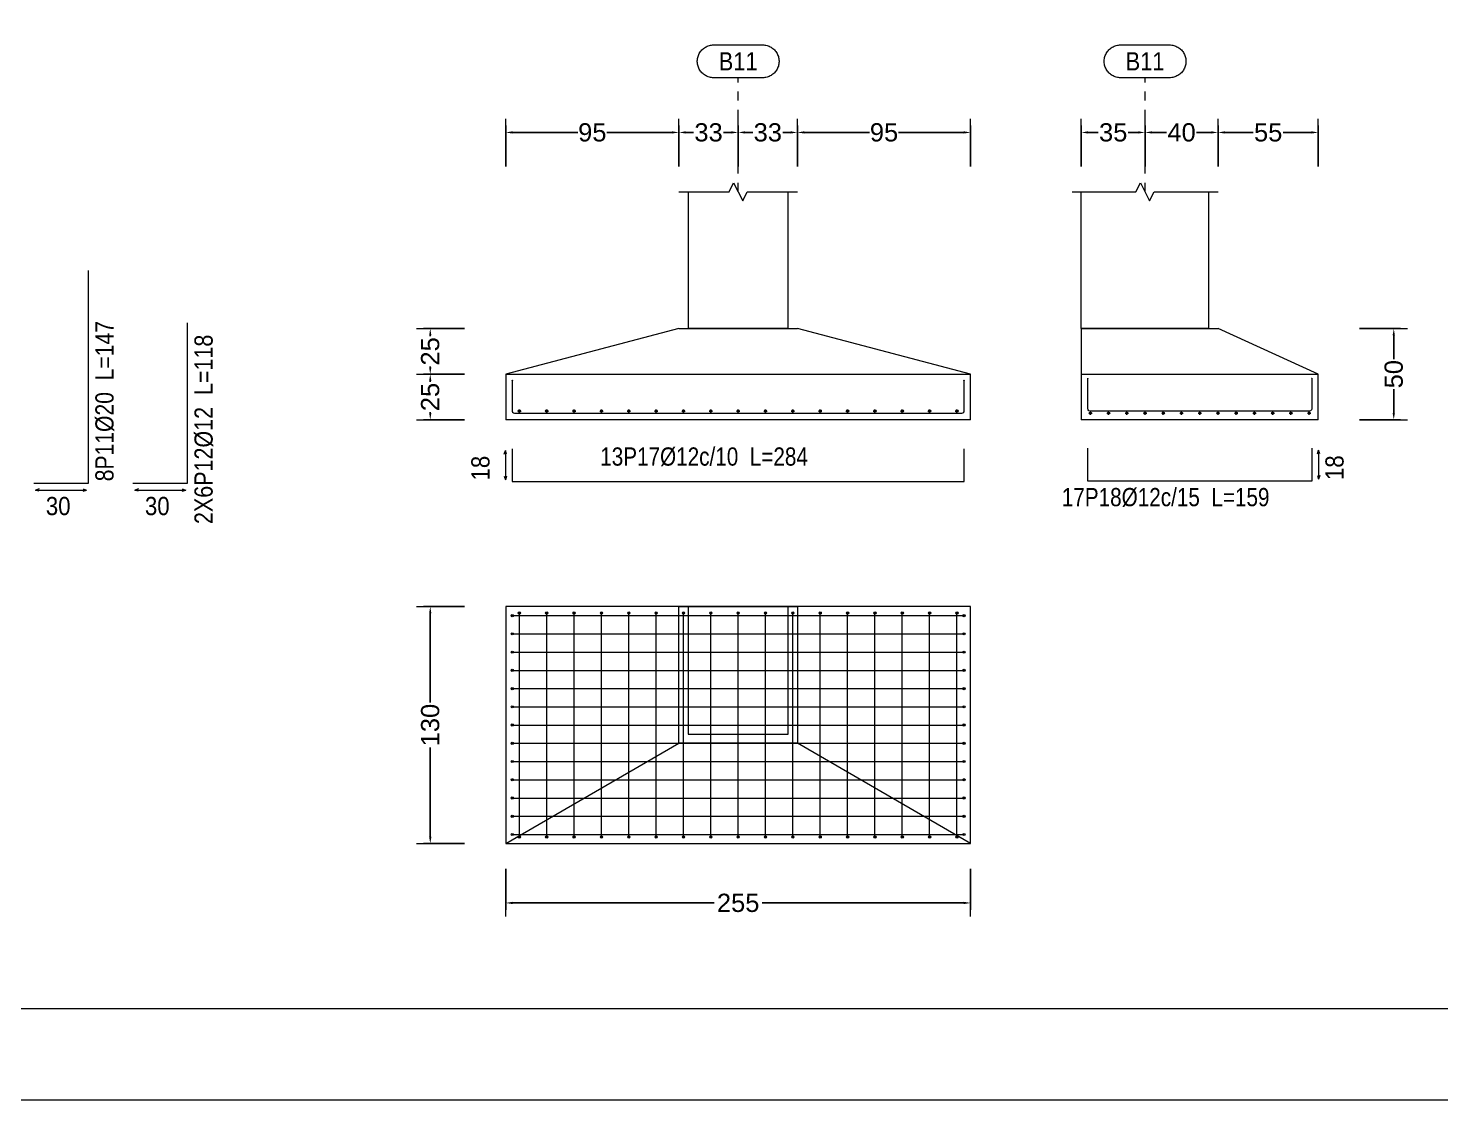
# Model space of a CAD drawing. Header units: millimetres. Extents: x 0 to 147, y 0 to 144.
# Drawn here: x 107.28 to 122.77, y 99.17 to 110.92 of the extents above; entities that cross this region are included whole.
import ezdxf
from ezdxf.enums import TextEntityAlignment as Align

# ---------------------------------------------------------------- set-up
doc = ezdxf.new("R2010")
doc.units = ezdxf.units.MM
doc.linetypes.add('CYPE_PUNTO', pattern=[0.075, 0, -0.075])
for name, color, linetype, lineweight in [('CIM_COTAS', 2, 'Continuous', 0), ('CIM_DIB_ARMADOS', 4, 'Continuous', 0), ('CIM_GEOMETRIA', 2, 'Continuous', 0), ('CIM_TXT_ARMADOS', 3, 'Continuous', 0), ('RECUAD_LIMITES', 2, 'Continuous', 0), ('RECUAD_MARCO', 1, 'Continuous', 20)]:
    doc.layers.add(name, color=color, linetype=linetype, lineweight=lineweight)
doc.styles.add('CYPETXT_0.3_romans', font='arial.ttf', dxfattribs={"height": 0.2})
doc.styles.add('CYPETXT_romans', font='arial.ttf', dxfattribs={"height": 0.2})
doc.dimstyles.new('cype_arrow', dxfattribs={"dimtxt": 0.18, "dimasz": 0.075, "dimexe": 0.075, "dimexo": 0.075, "dimgap": 0, "dimtad": 0, "dimdec": 4, "dimzin": 0, "dimdsep": 46, "dimtxsty": 'CYPETXT_0.3_romans', "dimcen": 0.09, "dimadec": 0, "dimazin": 0, "dimtfac": 1, "dimtdec": 4, "dimtofl": 0, "dimtmove": 2, "dimatfit": 3, "dimfxl": 1, "dimtolj": 1, "dimtzin": 0, "dimarcsym": 0})

# ---------------------------------------------------------------- blocks, each defined once
blk = doc.blocks.new('*D56')
at = {"layer": 'CIM_COTAS', "color": 0, "lineweight": -2, "transparency": 16777216}
for p, q in [((112.517, 109.403), (112.517, 109.853)), ((112.592, 109.778), (113.308, 109.778)), ((114.342, 109.778), (113.627, 109.778)), ((114.417, 109.403), (114.417, 109.853))]:
    blk.add_line(p, q, dxfattribs=at)
at = {"layer": 'CIM_COTAS', "color": 0, "transparency": 16777216}
for points in [[(112.592, 109.791), (112.592, 109.766), (112.517, 109.778)], [(114.342, 109.791), (114.342, 109.766), (114.417, 109.778)]]:
    blk.add_solid(points, dxfattribs=at)
at = {"layer": 'Defpoints', "color": 0, "transparency": 16777216}
for p in [(114.417, 109.778), (112.517, 109.328), (114.417, 109.328)]:
    blk.add_point(p, dxfattribs=at)
at = {"layer": 'CIM_COTAS', "color": 0, "transparency": 16777216, "insert": (113.467, 109.778), "char_height": 0.2, "attachment_point": 5, "style": 'CYPETXT_0.3_romans'}
blk.add_mtext('\\A1;95', dxfattribs=at)
blk = doc.blocks.new('*D57')
at = {"layer": 'CIM_COTAS', "color": 0, "lineweight": -2, "transparency": 16777216}
for p, q in [((114.417, 109.403), (114.417, 109.853)), ((114.492, 109.778), (114.578, 109.778)), ((114.992, 109.778), (114.906, 109.778)), ((115.067, 109.403), (115.067, 109.853))]:
    blk.add_line(p, q, dxfattribs=at)
at = {"layer": 'CIM_COTAS', "color": 0, "transparency": 16777216}
for points in [[(114.492, 109.791), (114.492, 109.766), (114.417, 109.778)], [(114.992, 109.791), (114.992, 109.766), (115.067, 109.778)]]:
    blk.add_solid(points, dxfattribs=at)
at = {"layer": 'Defpoints', "color": 0, "transparency": 16777216}
for p in [(115.067, 109.778), (114.417, 109.328), (115.067, 109.328)]:
    blk.add_point(p, dxfattribs=at)
at = {"layer": 'CIM_COTAS', "color": 0, "transparency": 16777216, "insert": (114.742, 109.778), "char_height": 0.2, "attachment_point": 5, "style": 'CYPETXT_0.3_romans'}
blk.add_mtext('\\A1;33', dxfattribs=at)
blk = doc.blocks.new('*D58')
at = {"layer": 'CIM_COTAS', "color": 0, "lineweight": -2, "transparency": 16777216}
for p, q in [((115.067, 109.403), (115.067, 109.853)), ((115.142, 109.778), (115.228, 109.778)), ((115.642, 109.778), (115.556, 109.778)), ((115.717, 109.403), (115.717, 109.853))]:
    blk.add_line(p, q, dxfattribs=at)
at = {"layer": 'CIM_COTAS', "color": 0, "transparency": 16777216}
for points in [[(115.142, 109.791), (115.142, 109.766), (115.067, 109.778)], [(115.642, 109.791), (115.642, 109.766), (115.717, 109.778)]]:
    blk.add_solid(points, dxfattribs=at)
at = {"layer": 'Defpoints', "color": 0, "transparency": 16777216}
for p in [(115.717, 109.778), (115.067, 109.328), (115.717, 109.328)]:
    blk.add_point(p, dxfattribs=at)
at = {"layer": 'CIM_COTAS', "color": 0, "transparency": 16777216, "insert": (115.392, 109.778), "char_height": 0.2, "attachment_point": 5, "style": 'CYPETXT_0.3_romans'}
blk.add_mtext('\\A1;33', dxfattribs=at)
blk = doc.blocks.new('*D59')
at = {"layer": 'CIM_COTAS', "color": 0, "lineweight": -2, "transparency": 16777216}
for p, q in [((115.717, 109.403), (115.717, 109.853)), ((115.792, 109.778), (116.508, 109.778)), ((117.542, 109.778), (116.827, 109.778)), ((117.617, 109.403), (117.617, 109.853))]:
    blk.add_line(p, q, dxfattribs=at)
at = {"layer": 'CIM_COTAS', "color": 0, "transparency": 16777216}
for points in [[(115.792, 109.791), (115.792, 109.766), (115.717, 109.778)], [(117.542, 109.791), (117.542, 109.766), (117.617, 109.778)]]:
    blk.add_solid(points, dxfattribs=at)
at = {"layer": 'Defpoints', "color": 0, "transparency": 16777216}
for p in [(117.617, 109.778), (115.717, 109.328), (117.617, 109.328)]:
    blk.add_point(p, dxfattribs=at)
at = {"layer": 'CIM_COTAS', "color": 0, "transparency": 16777216, "insert": (116.667, 109.778), "char_height": 0.2, "attachment_point": 5, "style": 'CYPETXT_0.3_romans'}
blk.add_mtext('\\A1;95', dxfattribs=at)
blk = doc.blocks.new('*D60')
at = {"layer": 'CIM_COTAS', "color": 0, "lineweight": -2, "transparency": 16777216}
for p, q in [((112.064, 107.127), (111.614, 107.127)), ((111.689, 107.052), (111.689, 107.043)), ((112.064, 106.627), (111.614, 106.627)), ((111.689, 106.702), (111.689, 106.711))]:
    blk.add_line(p, q, dxfattribs=at)
at = {"layer": 'CIM_COTAS', "color": 0, "transparency": 16777216}
for points in [[(111.677, 107.052), (111.702, 107.052), (111.689, 107.127)], [(111.677, 106.702), (111.702, 106.702), (111.689, 106.627)]]:
    blk.add_solid(points, dxfattribs=at)
at = {"layer": 'Defpoints', "color": 0, "transparency": 16777216}
for p in [(111.689, 107.127), (112.139, 107.127), (112.139, 106.627)]:
    blk.add_point(p, dxfattribs=at)
at = {"layer": 'CIM_COTAS', "color": 0, "transparency": 16777216, "insert": (111.689, 106.877), "char_height": 0.2, "attachment_point": 5, "rotation": 90, "style": 'CYPETXT_0.3_romans'}
blk.add_mtext('\\A1;25', dxfattribs=at)
blk = doc.blocks.new('*D61')
at = {"layer": 'CIM_COTAS', "color": 0, "lineweight": -2, "transparency": 16777216}
for p, q in [((112.064, 107.627), (111.614, 107.627)), ((111.689, 107.552), (111.689, 107.543)), ((112.064, 107.127), (111.614, 107.127)), ((111.689, 107.202), (111.689, 107.211))]:
    blk.add_line(p, q, dxfattribs=at)
at = {"layer": 'CIM_COTAS', "color": 0, "transparency": 16777216}
for points in [[(111.677, 107.552), (111.702, 107.552), (111.689, 107.627)], [(111.677, 107.202), (111.702, 107.202), (111.689, 107.127)]]:
    blk.add_solid(points, dxfattribs=at)
at = {"layer": 'Defpoints', "color": 0, "transparency": 16777216}
for p in [(111.689, 107.627), (112.139, 107.627), (112.139, 107.127)]:
    blk.add_point(p, dxfattribs=at)
at = {"layer": 'CIM_COTAS', "color": 0, "transparency": 16777216, "insert": (111.689, 107.377), "char_height": 0.2, "attachment_point": 5, "rotation": 90, "style": 'CYPETXT_0.3_romans'}
blk.add_mtext('\\A1;25', dxfattribs=at)
blk = doc.blocks.new('*D62')
at = {"layer": 'CIM_COTAS', "color": 0, "lineweight": -2, "transparency": 16777216}
for p, q in [((118.831, 109.403), (118.831, 109.853)), ((118.906, 109.778), (119.016, 109.778)), ((119.456, 109.778), (119.345, 109.778)), ((119.531, 109.403), (119.531, 109.853))]:
    blk.add_line(p, q, dxfattribs=at)
at = {"layer": 'CIM_COTAS', "color": 0, "transparency": 16777216}
for points in [[(118.906, 109.791), (118.906, 109.766), (118.831, 109.778)], [(119.456, 109.791), (119.456, 109.766), (119.531, 109.778)]]:
    blk.add_solid(points, dxfattribs=at)
at = {"layer": 'Defpoints', "color": 0, "transparency": 16777216}
for p in [(119.531, 109.778), (118.831, 109.328), (119.531, 109.328)]:
    blk.add_point(p, dxfattribs=at)
at = {"layer": 'CIM_COTAS', "color": 0, "transparency": 16777216, "insert": (119.181, 109.778), "char_height": 0.2, "attachment_point": 5, "style": 'CYPETXT_0.3_romans'}
blk.add_mtext('\\A1;35', dxfattribs=at)
blk = doc.blocks.new('*D63')
at = {"layer": 'CIM_COTAS', "color": 0, "lineweight": -2, "transparency": 16777216}
for p, q in [((119.531, 109.403), (119.531, 109.853)), ((119.606, 109.778), (119.765, 109.778)), ((120.256, 109.778), (120.096, 109.778)), ((120.331, 109.403), (120.331, 109.853))]:
    blk.add_line(p, q, dxfattribs=at)
at = {"layer": 'CIM_COTAS', "color": 0, "transparency": 16777216}
for points in [[(119.606, 109.791), (119.606, 109.766), (119.531, 109.778)], [(120.256, 109.791), (120.256, 109.766), (120.331, 109.778)]]:
    blk.add_solid(points, dxfattribs=at)
at = {"layer": 'Defpoints', "color": 0, "transparency": 16777216}
for p in [(120.331, 109.778), (119.531, 109.328), (120.331, 109.328)]:
    blk.add_point(p, dxfattribs=at)
at = {"layer": 'CIM_COTAS', "color": 0, "transparency": 16777216, "insert": (119.931, 109.778), "char_height": 0.2, "attachment_point": 5, "style": 'CYPETXT_0.3_romans'}
blk.add_mtext('\\A1;40', dxfattribs=at)
blk = doc.blocks.new('*D64')
at = {"layer": 'CIM_COTAS', "color": 0, "lineweight": -2, "transparency": 16777216}
for p, q in [((120.331, 109.403), (120.331, 109.853)), ((120.406, 109.778), (120.716, 109.778)), ((121.356, 109.778), (121.045, 109.778)), ((121.431, 109.403), (121.431, 109.853))]:
    blk.add_line(p, q, dxfattribs=at)
at = {"layer": 'CIM_COTAS', "color": 0, "transparency": 16777216}
for points in [[(120.406, 109.791), (120.406, 109.766), (120.331, 109.778)], [(121.356, 109.791), (121.356, 109.766), (121.431, 109.778)]]:
    blk.add_solid(points, dxfattribs=at)
at = {"layer": 'Defpoints', "color": 0, "transparency": 16777216}
for p in [(121.431, 109.778), (120.331, 109.328), (121.431, 109.328)]:
    blk.add_point(p, dxfattribs=at)
at = {"layer": 'CIM_COTAS', "color": 0, "transparency": 16777216, "insert": (120.881, 109.778), "char_height": 0.2, "attachment_point": 5, "style": 'CYPETXT_0.3_romans'}
blk.add_mtext('\\A1;55', dxfattribs=at)
blk = doc.blocks.new('*D65')
at = {"layer": 'CIM_COTAS', "color": 0, "lineweight": -2, "transparency": 16777216}
for p, q in [((121.884, 107.627), (122.334, 107.627)), ((122.259, 107.552), (122.259, 107.291)), ((122.259, 106.702), (122.259, 106.963)), ((121.884, 106.627), (122.334, 106.627))]:
    blk.add_line(p, q, dxfattribs=at)
at = {"layer": 'CIM_COTAS', "color": 0, "transparency": 16777216}
for points in [[(122.246, 107.552), (122.271, 107.552), (122.259, 107.627)], [(122.246, 106.702), (122.271, 106.702), (122.259, 106.627)]]:
    blk.add_solid(points, dxfattribs=at)
at = {"layer": 'Defpoints', "color": 0, "transparency": 16777216}
for p in [(121.809, 107.627), (122.259, 107.627), (121.809, 106.627)]:
    blk.add_point(p, dxfattribs=at)
at = {"layer": 'CIM_COTAS', "color": 0, "transparency": 16777216, "insert": (122.259, 107.127), "char_height": 0.2, "attachment_point": 5, "rotation": 90, "style": 'CYPETXT_0.3_romans'}
blk.add_mtext('\\A1;50', dxfattribs=at)
blk = doc.blocks.new('*D66')
at = {"layer": 'CIM_COTAS', "color": 0, "lineweight": -2, "transparency": 16777216}
for p, q in [((112.517, 101.703), (112.517, 101.253)), ((117.617, 101.703), (117.617, 101.253)), ((112.592, 101.328), (114.805, 101.328)), ((117.542, 101.328), (115.329, 101.328))]:
    blk.add_line(p, q, dxfattribs=at)
at = {"layer": 'CIM_COTAS', "color": 0, "transparency": 16777216}
for points in [[(112.592, 101.341), (112.592, 101.316), (112.517, 101.328)], [(117.542, 101.341), (117.542, 101.316), (117.617, 101.328)]]:
    blk.add_solid(points, dxfattribs=at)
at = {"layer": 'Defpoints', "color": 0, "transparency": 16777216}
for p in [(112.517, 101.778), (117.617, 101.778), (117.617, 101.328)]:
    blk.add_point(p, dxfattribs=at)
at = {"layer": 'CIM_COTAS', "color": 0, "transparency": 16777216, "insert": (115.067, 101.328), "char_height": 0.2, "attachment_point": 5, "style": 'CYPETXT_0.3_romans'}
blk.add_mtext('\\A1;255', dxfattribs=at)
blk = doc.blocks.new('*D67')
at = {"layer": 'CIM_COTAS', "color": 0, "lineweight": -2, "transparency": 16777216}
for p, q in [((112.064, 104.579), (111.614, 104.579)), ((111.689, 104.504), (111.689, 103.525)), ((111.689, 102.054), (111.689, 103.033)), ((112.064, 101.979), (111.614, 101.979))]:
    blk.add_line(p, q, dxfattribs=at)
at = {"layer": 'CIM_COTAS', "color": 0, "transparency": 16777216}
for points in [[(111.677, 104.504), (111.702, 104.504), (111.689, 104.579)], [(111.677, 102.054), (111.702, 102.054), (111.689, 101.979)]]:
    blk.add_solid(points, dxfattribs=at)
at = {"layer": 'Defpoints', "color": 0, "transparency": 16777216}
for p in [(111.689, 104.579), (112.139, 104.579), (112.139, 101.979)]:
    blk.add_point(p, dxfattribs=at)
at = {"layer": 'CIM_COTAS', "color": 0, "transparency": 16777216, "insert": (111.689, 103.279), "char_height": 0.2, "attachment_point": 5, "rotation": 90, "style": 'CYPETXT_0.3_romans'}
blk.add_mtext('\\A1;130', dxfattribs=at)

msp = doc.modelspace()

# ---------------------------------------------------------------- hatches: boundary and pattern name
at = {"layer": 'CIM_DIB_ARMADOS'}
h = msp.add_hatch(color=256, dxfattribs=at)
edge = h.paths.add_edge_path(flags=0)
edge.add_arc((118.9027, 107.08304), 0.0016, 0, 360)
h = msp.add_hatch(color=256, dxfattribs=at)
edge = h.paths.add_edge_path(flags=0)
edge.add_arc((121.3587, 107.08304), 0.0016, 0, 360)
h = msp.add_hatch(color=256, dxfattribs=at)
edge = h.paths.add_edge_path(flags=0)
edge.add_arc((112.5892, 107.05904), 0.0016, 0, 360)
h = msp.add_hatch(color=256, dxfattribs=at)
edge = h.paths.add_edge_path(flags=0)
edge.add_arc((117.5452, 107.05904), 0.0016, 0, 360)
h = msp.add_hatch(color=256, dxfattribs=at)
edge = h.paths.add_edge_path(flags=0)
edge.add_arc((112.5892, 104.47904), 0.0016, 0, 360)
h = msp.add_hatch(color=256, dxfattribs=at)
edge = h.paths.add_edge_path(flags=0)
edge.add_arc((112.6672, 104.50704), 0.0016, 0, 360)
h = msp.add_hatch(color=256, dxfattribs=at)
edge = h.paths.add_edge_path(flags=0)
edge.add_arc((112.9672, 104.50704), 0.0016, 0, 360)
h = msp.add_hatch(color=256, dxfattribs=at)
edge = h.paths.add_edge_path(flags=0)
edge.add_arc((113.2672, 104.50704), 0.0016, 0, 360)
h = msp.add_hatch(color=256, dxfattribs=at)
edge = h.paths.add_edge_path(flags=0)
edge.add_arc((113.5672, 104.50704), 0.0016, 0, 360)
h = msp.add_hatch(color=256, dxfattribs=at)
edge = h.paths.add_edge_path(flags=0)
edge.add_arc((113.8672, 104.50704), 0.0016, 0, 360)
h = msp.add_hatch(color=256, dxfattribs=at)
edge = h.paths.add_edge_path(flags=0)
edge.add_arc((114.1672, 104.50704), 0.0016, 0, 360)
h = msp.add_hatch(color=256, dxfattribs=at)
edge = h.paths.add_edge_path(flags=0)
edge.add_arc((114.4672, 104.50704), 0.0016, 0, 360)
h = msp.add_hatch(color=256, dxfattribs=at)
edge = h.paths.add_edge_path(flags=0)
edge.add_arc((114.7672, 104.50704), 0.0016, 0, 360)
h = msp.add_hatch(color=256, dxfattribs=at)
edge = h.paths.add_edge_path(flags=0)
edge.add_arc((115.0672, 104.50704), 0.0016, 0, 360)
h = msp.add_hatch(color=256, dxfattribs=at)
edge = h.paths.add_edge_path(flags=0)
edge.add_arc((115.3672, 104.50704), 0.0016, 0, 360)
h = msp.add_hatch(color=256, dxfattribs=at)
edge = h.paths.add_edge_path(flags=0)
edge.add_arc((115.6672, 104.50704), 0.0016, 0, 360)
h = msp.add_hatch(color=256, dxfattribs=at)
edge = h.paths.add_edge_path(flags=0)
edge.add_arc((115.9672, 104.50704), 0.0016, 0, 360)
h = msp.add_hatch(color=256, dxfattribs=at)
edge = h.paths.add_edge_path(flags=0)
edge.add_arc((116.2672, 104.50704), 0.0016, 0, 360)
h = msp.add_hatch(color=256, dxfattribs=at)
edge = h.paths.add_edge_path(flags=0)
edge.add_arc((116.5672, 104.50704), 0.0016, 0, 360)
h = msp.add_hatch(color=256, dxfattribs=at)
edge = h.paths.add_edge_path(flags=0)
edge.add_arc((116.8672, 104.50704), 0.0016, 0, 360)
h = msp.add_hatch(color=256, dxfattribs=at)
edge = h.paths.add_edge_path(flags=0)
edge.add_arc((117.1672, 104.50704), 0.0016, 0, 360)
h = msp.add_hatch(color=256, dxfattribs=at)
edge = h.paths.add_edge_path(flags=0)
edge.add_arc((117.4672, 104.50704), 0.0016, 0, 360)
h = msp.add_hatch(color=256, dxfattribs=at)
edge = h.paths.add_edge_path(flags=0)
edge.add_arc((117.5452, 104.47904), 0.0016, 0, 360)
h = msp.add_hatch(color=256, dxfattribs=at)
edge = h.paths.add_edge_path(flags=0)
edge.add_arc((112.5892, 104.27904), 0.0016, 0, 360)
h = msp.add_hatch(color=256, dxfattribs=at)
edge = h.paths.add_edge_path(flags=0)
edge.add_arc((117.5452, 104.27904), 0.0016, 0, 360)
h = msp.add_hatch(color=256, dxfattribs=at)
edge = h.paths.add_edge_path(flags=0)
edge.add_arc((112.5892, 104.07904), 0.0016, 0, 360)
h = msp.add_hatch(color=256, dxfattribs=at)
edge = h.paths.add_edge_path(flags=0)
edge.add_arc((117.5452, 104.07904), 0.0016, 0, 360)
h = msp.add_hatch(color=256, dxfattribs=at)
edge = h.paths.add_edge_path(flags=0)
edge.add_arc((112.5892, 103.87904), 0.0016, 0, 360)
h = msp.add_hatch(color=256, dxfattribs=at)
edge = h.paths.add_edge_path(flags=0)
edge.add_arc((117.5452, 103.87904), 0.0016, 0, 360)
h = msp.add_hatch(color=256, dxfattribs=at)
edge = h.paths.add_edge_path(flags=0)
edge.add_arc((112.5892, 103.67904), 0.0016, 0, 360)
h = msp.add_hatch(color=256, dxfattribs=at)
edge = h.paths.add_edge_path(flags=0)
edge.add_arc((117.5452, 103.67904), 0.0016, 0, 360)
h = msp.add_hatch(color=256, dxfattribs=at)
edge = h.paths.add_edge_path(flags=0)
edge.add_arc((112.5892, 103.47904), 0.0016, 0, 360)
h = msp.add_hatch(color=256, dxfattribs=at)
edge = h.paths.add_edge_path(flags=0)
edge.add_arc((117.5452, 103.47904), 0.0016, 0, 360)
h = msp.add_hatch(color=256, dxfattribs=at)
edge = h.paths.add_edge_path(flags=0)
edge.add_arc((112.5892, 103.27904), 0.0016, 0, 360)
h = msp.add_hatch(color=256, dxfattribs=at)
edge = h.paths.add_edge_path(flags=0)
edge.add_arc((117.5452, 103.27904), 0.0016, 0, 360)
h = msp.add_hatch(color=256, dxfattribs=at)
edge = h.paths.add_edge_path(flags=0)
edge.add_arc((112.5892, 103.07904), 0.0016, 0, 360)
h = msp.add_hatch(color=256, dxfattribs=at)
edge = h.paths.add_edge_path(flags=0)
edge.add_arc((117.5452, 103.07904), 0.0016, 0, 360)
h = msp.add_hatch(color=256, dxfattribs=at)
edge = h.paths.add_edge_path(flags=0)
edge.add_arc((112.5892, 102.87904), 0.0016, 0, 360)
h = msp.add_hatch(color=256, dxfattribs=at)
edge = h.paths.add_edge_path(flags=0)
edge.add_arc((117.5452, 102.87904), 0.0016, 0, 360)
h = msp.add_hatch(color=256, dxfattribs=at)
edge = h.paths.add_edge_path(flags=0)
edge.add_arc((112.5892, 102.67904), 0.0016, 0, 360)
h = msp.add_hatch(color=256, dxfattribs=at)
edge = h.paths.add_edge_path(flags=0)
edge.add_arc((117.5452, 102.67904), 0.0016, 0, 360)
h = msp.add_hatch(color=256, dxfattribs=at)
edge = h.paths.add_edge_path(flags=0)
edge.add_arc((112.5892, 102.47904), 0.0016, 0, 360)
h = msp.add_hatch(color=256, dxfattribs=at)
edge = h.paths.add_edge_path(flags=0)
edge.add_arc((117.5452, 102.47904), 0.0016, 0, 360)
h = msp.add_hatch(color=256, dxfattribs=at)
edge = h.paths.add_edge_path(flags=0)
edge.add_arc((112.5892, 102.27904), 0.0016, 0, 360)
h = msp.add_hatch(color=256, dxfattribs=at)
edge = h.paths.add_edge_path(flags=0)
edge.add_arc((117.5452, 102.27904), 0.0016, 0, 360)
h = msp.add_hatch(color=256, dxfattribs=at)
edge = h.paths.add_edge_path(flags=0)
edge.add_arc((112.5892, 102.07904), 0.0016, 0, 360)
h = msp.add_hatch(color=256, dxfattribs=at)
edge = h.paths.add_edge_path(flags=0)
edge.add_arc((112.6672, 102.05104), 0.0016, 0, 360)
h = msp.add_hatch(color=256, dxfattribs=at)
edge = h.paths.add_edge_path(flags=0)
edge.add_arc((112.9672, 102.05104), 0.0016, 0, 360)
h = msp.add_hatch(color=256, dxfattribs=at)
edge = h.paths.add_edge_path(flags=0)
edge.add_arc((113.2672, 102.05104), 0.0016, 0, 360)
h = msp.add_hatch(color=256, dxfattribs=at)
edge = h.paths.add_edge_path(flags=0)
edge.add_arc((113.5672, 102.05104), 0.0016, 0, 360)
h = msp.add_hatch(color=256, dxfattribs=at)
edge = h.paths.add_edge_path(flags=0)
edge.add_arc((113.8672, 102.05104), 0.0016, 0, 360)
h = msp.add_hatch(color=256, dxfattribs=at)
edge = h.paths.add_edge_path(flags=0)
edge.add_arc((114.1672, 102.05104), 0.0016, 0, 360)
h = msp.add_hatch(color=256, dxfattribs=at)
edge = h.paths.add_edge_path(flags=0)
edge.add_arc((114.4672, 102.05104), 0.0016, 0, 360)
h = msp.add_hatch(color=256, dxfattribs=at)
edge = h.paths.add_edge_path(flags=0)
edge.add_arc((114.7672, 102.05104), 0.0016, 0, 360)
h = msp.add_hatch(color=256, dxfattribs=at)
edge = h.paths.add_edge_path(flags=0)
edge.add_arc((115.0672, 102.05104), 0.0016, 0, 360)
h = msp.add_hatch(color=256, dxfattribs=at)
edge = h.paths.add_edge_path(flags=0)
edge.add_arc((115.3672, 102.05104), 0.0016, 0, 360)
h = msp.add_hatch(color=256, dxfattribs=at)
edge = h.paths.add_edge_path(flags=0)
edge.add_arc((115.6672, 102.05104), 0.0016, 0, 360)
h = msp.add_hatch(color=256, dxfattribs=at)
edge = h.paths.add_edge_path(flags=0)
edge.add_arc((115.9672, 102.05104), 0.0016, 0, 360)
h = msp.add_hatch(color=256, dxfattribs=at)
edge = h.paths.add_edge_path(flags=0)
edge.add_arc((116.2672, 102.05104), 0.0016, 0, 360)
h = msp.add_hatch(color=256, dxfattribs=at)
edge = h.paths.add_edge_path(flags=0)
edge.add_arc((116.5672, 102.05104), 0.0016, 0, 360)
h = msp.add_hatch(color=256, dxfattribs=at)
edge = h.paths.add_edge_path(flags=0)
edge.add_arc((116.8672, 102.05104), 0.0016, 0, 360)
h = msp.add_hatch(color=256, dxfattribs=at)
edge = h.paths.add_edge_path(flags=0)
edge.add_arc((117.1672, 102.05104), 0.0016, 0, 360)
h = msp.add_hatch(color=256, dxfattribs=at)
edge = h.paths.add_edge_path(flags=0)
edge.add_arc((117.4672, 102.05104), 0.0016, 0, 360)
h = msp.add_hatch(color=256, dxfattribs=at)
edge = h.paths.add_edge_path(flags=0)
edge.add_arc((117.5452, 102.07904), 0.0016, 0, 360)

# ---------------------------------------------------------------- linework, layer by layer
at = {"layer": 'CIM_COTAS', "linetype": 'CYPE_PUNTO'}
for p, q in [((115.0672, 109.12704), (115.0672, 110.37804)), ((119.5307, 109.12704), (119.5307, 110.37804))]:
    msp.add_line(p, q, dxfattribs=at)
at = {"layer": 'CIM_COTAS'}
for p, q in [((112.5172, 109.62804), (112.5172, 109.92804)), ((114.4172, 109.62804), (114.4172, 109.92804)), ((114.4172, 109.62804), (114.4172, 109.92804)), ((115.0672, 109.62804), (115.0672, 109.92804)), ((115.0672, 109.62804), (115.0672, 109.92804)), ((115.7172, 109.62804), (115.7172, 109.92804)), ((115.7172, 109.62804), (115.7172, 109.92804)), ((117.6172, 109.62804), (117.6172, 109.92804)), ((118.8307, 109.62804), (118.8307, 109.92804)), ((119.5307, 109.62804), (119.5307, 109.92804)), ((119.5307, 109.62804), (119.5307, 109.92804)), ((120.3307, 109.62804), (120.3307, 109.92804)), ((120.3307, 109.62804), (120.3307, 109.92804)), ((121.4307, 109.62804), (121.4307, 109.92804)), ((111.5392, 107.62704), (111.8392, 107.62704)), ((122.1087, 107.62704), (122.4087, 107.62704)), ((111.5392, 107.12704), (111.8392, 107.12704)), ((111.5392, 107.12704), (111.8392, 107.12704)), ((111.5392, 106.62704), (111.8392, 106.62704)), ((122.1087, 106.62704), (122.4087, 106.62704)), ((111.5392, 104.57904), (111.8392, 104.57904)), ((111.5392, 101.97904), (111.8392, 101.97904)), ((112.5172, 101.17804), (112.5172, 101.47804)), ((117.6172, 101.17804), (117.6172, 101.47804))]:
    msp.add_line(p, q, dxfattribs=at)
for points in [[(115.3357, 110.73804), (115.34772, 110.73763), (115.35969, 110.73643), (115.37155, 110.73443), (115.38326, 110.73164), (115.39474, 110.72808), (115.40597, 110.72375), (115.41688, 110.71869), (115.42743, 110.71291), (115.43757, 110.70644), (115.44725, 110.6993), (115.45644, 110.69153), (115.46509, 110.68317), (115.47316, 110.67425), (115.48061, 110.66481), (115.48742, 110.65489), (115.49355, 110.64454), (115.49898, 110.6338), (115.50367, 110.62273), (115.50762, 110.61137), (115.5108, 110.59976), (115.51319, 110.58798), (115.5148, 110.57605), (115.5156, 110.56405), (115.5156, 110.55202), (115.5148, 110.54002), (115.51319, 110.5281), (115.5108, 110.51631), (115.50762, 110.50471), (115.50367, 110.49334), (115.49898, 110.48227), (115.49355, 110.47153), (115.48742, 110.46118), (115.48061, 110.45126), (115.47316, 110.44182), (115.46509, 110.4329), (115.45644, 110.42454), (115.44725, 110.41677), (115.43757, 110.40964), (115.42743, 110.40316), (115.41688, 110.39738), (115.40597, 110.39232), (115.39474, 110.388), (115.38326, 110.38443), (115.37155, 110.38164), (115.35969, 110.37964), (115.34772, 110.37844), (115.3357, 110.37804), (114.7987, 110.37804), (114.78668, 110.37844), (114.77471, 110.37964), (114.76285, 110.38164), (114.75114, 110.38443), (114.73966, 110.388), (114.72843, 110.39232), (114.71752, 110.39738), (114.70697, 110.40316), (114.69683, 110.40964), (114.68715, 110.41677), (114.67796, 110.42454), (114.66931, 110.4329), (114.66124, 110.44182), (114.65379, 110.45126), (114.64698, 110.46118), (114.64085, 110.47153), (114.63542, 110.48227), (114.63073, 110.49334), (114.62678, 110.50471), (114.6236, 110.51631), (114.62121, 110.5281), (114.6196, 110.54002), (114.6188, 110.55202), (114.6188, 110.56405), (114.6196, 110.57605), (114.62121, 110.58798), (114.6236, 110.59976), (114.62678, 110.61137), (114.63073, 110.62273), (114.63542, 110.6338), (114.64085, 110.64454), (114.64698, 110.65489), (114.65379, 110.66481), (114.66124, 110.67425), (114.66931, 110.68317), (114.67796, 110.69153), (114.68715, 110.6993), (114.69683, 110.70644), (114.70697, 110.71291), (114.71752, 110.71869), (114.72843, 110.72375), (114.73966, 110.72808), (114.75114, 110.73164), (114.76285, 110.73443), (114.77471, 110.73643), (114.78668, 110.73763), (114.7987, 110.73804), (115.3357, 110.73804)], [(119.7992, 110.73804), (119.81122, 110.73763), (119.82319, 110.73643), (119.83505, 110.73443), (119.84676, 110.73164), (119.85824, 110.72808), (119.86947, 110.72375), (119.88038, 110.71869), (119.89093, 110.71291), (119.90107, 110.70644), (119.91075, 110.6993), (119.91994, 110.69153), (119.92859, 110.68317), (119.93666, 110.67425), (119.94411, 110.66481), (119.95092, 110.65489), (119.95705, 110.64454), (119.96248, 110.6338), (119.96717, 110.62273), (119.97112, 110.61137), (119.9743, 110.59976), (119.97669, 110.58798), (119.9783, 110.57605), (119.9791, 110.56405), (119.9791, 110.55202), (119.9783, 110.54002), (119.97669, 110.5281), (119.9743, 110.51631), (119.97112, 110.50471), (119.96717, 110.49334), (119.96248, 110.48227), (119.95705, 110.47153), (119.95092, 110.46118), (119.94411, 110.45126), (119.93666, 110.44182), (119.92859, 110.4329), (119.91994, 110.42454), (119.91075, 110.41677), (119.90107, 110.40964), (119.89093, 110.40316), (119.88038, 110.39738), (119.86947, 110.39232), (119.85824, 110.388), (119.84676, 110.38443), (119.83505, 110.38164), (119.82319, 110.37964), (119.81122, 110.37844), (119.7992, 110.37804), (119.2622, 110.37804), (119.25018, 110.37844), (119.23821, 110.37964), (119.22635, 110.38164), (119.21464, 110.38443), (119.20316, 110.388), (119.19193, 110.39232), (119.18102, 110.39738), (119.17047, 110.40316), (119.16033, 110.40964), (119.15065, 110.41677), (119.14146, 110.42454), (119.13281, 110.4329), (119.12474, 110.44182), (119.11729, 110.45126), (119.11048, 110.46118), (119.10435, 110.47153), (119.09892, 110.48227), (119.09423, 110.49334), (119.09028, 110.50471), (119.0871, 110.51631), (119.08471, 110.5281), (119.0831, 110.54002), (119.0823, 110.55202), (119.0823, 110.56405), (119.0831, 110.57605), (119.08471, 110.58798), (119.0871, 110.59976), (119.09028, 110.61137), (119.09423, 110.62273), (119.09892, 110.6338), (119.10435, 110.64454), (119.11048, 110.65489), (119.11729, 110.66481), (119.12474, 110.67425), (119.13281, 110.68317), (119.14146, 110.69153), (119.15065, 110.6993), (119.16033, 110.70644), (119.17047, 110.71291), (119.18102, 110.71869), (119.19193, 110.72375), (119.20316, 110.72808), (119.21464, 110.73164), (119.22635, 110.73443), (119.23821, 110.73643), (119.25018, 110.73763), (119.2622, 110.73804), (119.7992, 110.73804)]]:
    msp.add_lwpolyline(points, close=True, dxfattribs=at)
at = {"layer": 'CIM_DIB_ARMADOS'}
for p, q in [((112.6492, 106.72304), (112.6852, 106.72304)), ((112.6672, 106.70504), (112.6672, 106.74104)), ((112.9492, 106.72304), (112.9852, 106.72304)), ((112.9672, 106.70504), (112.9672, 106.74104)), ((113.2492, 106.72304), (113.2852, 106.72304)), ((113.2672, 106.70504), (113.2672, 106.74104)), ((113.5492, 106.72304), (113.5852, 106.72304)), ((113.5672, 106.70504), (113.5672, 106.74104)), ((113.8492, 106.72304), (113.8852, 106.72304)), ((113.8672, 106.70504), (113.8672, 106.74104)), ((114.1492, 106.72304), (114.1852, 106.72304)), ((114.1672, 106.70504), (114.1672, 106.74104)), ((114.4492, 106.72304), (114.4852, 106.72304)), ((114.4672, 106.70504), (114.4672, 106.74104)), ((114.7492, 106.72304), (114.7852, 106.72304)), ((114.7672, 106.70504), (114.7672, 106.74104)), ((115.0492, 106.72304), (115.0852, 106.72304)), ((115.0672, 106.70504), (115.0672, 106.74104)), ((115.3492, 106.72304), (115.3852, 106.72304)), ((115.3672, 106.70504), (115.3672, 106.74104)), ((115.6492, 106.72304), (115.6852, 106.72304)), ((115.6672, 106.70504), (115.6672, 106.74104)), ((115.9492, 106.72304), (115.9852, 106.72304)), ((115.9672, 106.70504), (115.9672, 106.74104)), ((116.2492, 106.72304), (116.2852, 106.72304)), ((116.2672, 106.70504), (116.2672, 106.74104)), ((116.5492, 106.72304), (116.5852, 106.72304)), ((116.5672, 106.70504), (116.5672, 106.74104)), ((116.8492, 106.72304), (116.8852, 106.72304)), ((116.8672, 106.70504), (116.8672, 106.74104)), ((117.1492, 106.72304), (117.1852, 106.72304)), ((117.1672, 106.70504), (117.1672, 106.74104)), ((117.4492, 106.72304), (117.4852, 106.72304)), ((117.4672, 106.70504), (117.4672, 106.74104)), ((118.9127, 106.69904), (118.9487, 106.69904)), ((118.9307, 106.68104), (118.9307, 106.71704)), ((119.1127, 106.69904), (119.1487, 106.69904)), ((119.1307, 106.68104), (119.1307, 106.71704)), ((119.3127, 106.69904), (119.3487, 106.69904)), ((119.3307, 106.68104), (119.3307, 106.71704)), ((119.5127, 106.69904), (119.5487, 106.69904)), ((119.5307, 106.68104), (119.5307, 106.71704)), ((119.7127, 106.69904), (119.7487, 106.69904)), ((119.7307, 106.68104), (119.7307, 106.71704)), ((119.9127, 106.69904), (119.9487, 106.69904)), ((119.9307, 106.68104), (119.9307, 106.71704)), ((120.1127, 106.69904), (120.1487, 106.69904)), ((120.1307, 106.68104), (120.1307, 106.71704)), ((120.3127, 106.69904), (120.3487, 106.69904)), ((120.3307, 106.68104), (120.3307, 106.71704)), ((120.5127, 106.69904), (120.5487, 106.69904)), ((120.5307, 106.68104), (120.5307, 106.71704)), ((120.7127, 106.69904), (120.7487, 106.69904)), ((120.7307, 106.68104), (120.7307, 106.71704)), ((120.9127, 106.69904), (120.9487, 106.69904)), ((120.9307, 106.68104), (120.9307, 106.71704)), ((121.1127, 106.69904), (121.1487, 106.69904)), ((121.1307, 106.68104), (121.1307, 106.71704)), ((121.3127, 106.69904), (121.3487, 106.69904)), ((121.3307, 106.68104), (121.3307, 106.71704))]:
    msp.add_line(p, q, dxfattribs=at)
for points in [[(107.34025, 105.9311), (107.94025, 105.9311), (107.94025, 108.2631)], [(108.42725, 105.9311), (109.02725, 105.9311), (109.02725, 107.6911)], [(121.3587, 107.08304), (121.3587, 106.74704), (121.35548, 106.73504), (121.3467, 106.72625), (121.3347, 106.72304), (118.9267, 106.72304), (118.9147, 106.72625), (118.90592, 106.73504), (118.9027, 106.74704), (118.9027, 107.08304)], [(112.5892, 107.05904), (112.5892, 106.72304), (112.59242, 106.71104), (112.6012, 106.70225), (112.6132, 106.69904), (117.5212, 106.69904), (117.5332, 106.70225), (117.54198, 106.71104), (117.5452, 106.72304), (117.5452, 107.05904)], [(112.5892, 106.30904), (112.5892, 105.94904), (117.5452, 105.94904), (117.5452, 106.30904)], [(121.3587, 106.31404), (121.3587, 105.95404), (118.9027, 105.95404), (118.9027, 106.31404)], [(112.5892, 104.47904), (112.59242, 104.47904), (112.6012, 104.47904), (112.6132, 104.47904), (117.5212, 104.47904), (117.5332, 104.47904), (117.54198, 104.47904), (117.5452, 104.47904)], [(112.6672, 102.05104), (112.6672, 102.05425), (112.6672, 102.06304), (112.6672, 102.07504), (112.6672, 104.48304), (112.6672, 104.49504), (112.6672, 104.50382), (112.6672, 104.50704)], [(112.9672, 102.05104), (112.9672, 102.05425), (112.9672, 102.06304), (112.9672, 102.07504), (112.9672, 104.48304), (112.9672, 104.49504), (112.9672, 104.50382), (112.9672, 104.50704)], [(113.2672, 102.05104), (113.2672, 102.05425), (113.2672, 102.06304), (113.2672, 102.07504), (113.2672, 104.48304), (113.2672, 104.49504), (113.2672, 104.50382), (113.2672, 104.50704)], [(113.5672, 102.05104), (113.5672, 102.05425), (113.5672, 102.06304), (113.5672, 102.07504), (113.5672, 104.48304), (113.5672, 104.49504), (113.5672, 104.50382), (113.5672, 104.50704)], [(113.8672, 102.05104), (113.8672, 102.05425), (113.8672, 102.06304), (113.8672, 102.07504), (113.8672, 104.48304), (113.8672, 104.49504), (113.8672, 104.50382), (113.8672, 104.50704)], [(114.1672, 102.05104), (114.1672, 102.05425), (114.1672, 102.06304), (114.1672, 102.07504), (114.1672, 104.48304), (114.1672, 104.49504), (114.1672, 104.50382), (114.1672, 104.50704)], [(114.4672, 102.05104), (114.4672, 102.05425), (114.4672, 102.06304), (114.4672, 102.07504), (114.4672, 104.48304), (114.4672, 104.49504), (114.4672, 104.50382), (114.4672, 104.50704)], [(114.7672, 102.05104), (114.7672, 102.05425), (114.7672, 102.06304), (114.7672, 102.07504), (114.7672, 104.48304), (114.7672, 104.49504), (114.7672, 104.50382), (114.7672, 104.50704)], [(115.0672, 102.05104), (115.0672, 102.05425), (115.0672, 102.06304), (115.0672, 102.07504), (115.0672, 104.48304), (115.0672, 104.49504), (115.0672, 104.50382), (115.0672, 104.50704)], [(115.3672, 102.05104), (115.3672, 102.05425), (115.3672, 102.06304), (115.3672, 102.07504), (115.3672, 104.48304), (115.3672, 104.49504), (115.3672, 104.50382), (115.3672, 104.50704)], [(115.6672, 102.05104), (115.6672, 102.05425), (115.6672, 102.06304), (115.6672, 102.07504), (115.6672, 104.48304), (115.6672, 104.49504), (115.6672, 104.50382), (115.6672, 104.50704)], [(115.9672, 102.05104), (115.9672, 102.05425), (115.9672, 102.06304), (115.9672, 102.07504), (115.9672, 104.48304), (115.9672, 104.49504), (115.9672, 104.50382), (115.9672, 104.50704)], [(116.2672, 102.05104), (116.2672, 102.05425), (116.2672, 102.06304), (116.2672, 102.07504), (116.2672, 104.48304), (116.2672, 104.49504), (116.2672, 104.50382), (116.2672, 104.50704)], [(116.5672, 102.05104), (116.5672, 102.05425), (116.5672, 102.06304), (116.5672, 102.07504), (116.5672, 104.48304), (116.5672, 104.49504), (116.5672, 104.50382), (116.5672, 104.50704)], [(116.8672, 102.05104), (116.8672, 102.05425), (116.8672, 102.06304), (116.8672, 102.07504), (116.8672, 104.48304), (116.8672, 104.49504), (116.8672, 104.50382), (116.8672, 104.50704)], [(117.1672, 102.05104), (117.1672, 102.05425), (117.1672, 102.06304), (117.1672, 102.07504), (117.1672, 104.48304), (117.1672, 104.49504), (117.1672, 104.50382), (117.1672, 104.50704)], [(117.4672, 102.05104), (117.4672, 102.05425), (117.4672, 102.06304), (117.4672, 102.07504), (117.4672, 104.48304), (117.4672, 104.49504), (117.4672, 104.50382), (117.4672, 104.50704)], [(112.5892, 104.27904), (112.59242, 104.27904), (112.6012, 104.27904), (112.6132, 104.27904), (117.5212, 104.27904), (117.5332, 104.27904), (117.54198, 104.27904), (117.5452, 104.27904)], [(112.5892, 104.07904), (112.59242, 104.07904), (112.6012, 104.07904), (112.6132, 104.07904), (117.5212, 104.07904), (117.5332, 104.07904), (117.54198, 104.07904), (117.5452, 104.07904)], [(112.5892, 103.87904), (112.59242, 103.87904), (112.6012, 103.87904), (112.6132, 103.87904), (117.5212, 103.87904), (117.5332, 103.87904), (117.54198, 103.87904), (117.5452, 103.87904)], [(112.5892, 103.67904), (112.59242, 103.67904), (112.6012, 103.67904), (112.6132, 103.67904), (117.5212, 103.67904), (117.5332, 103.67904), (117.54198, 103.67904), (117.5452, 103.67904)], [(112.5892, 103.47904), (112.59242, 103.47904), (112.6012, 103.47904), (112.6132, 103.47904), (117.5212, 103.47904), (117.5332, 103.47904), (117.54198, 103.47904), (117.5452, 103.47904)], [(112.5892, 103.27904), (112.59242, 103.27904), (112.6012, 103.27904), (112.6132, 103.27904), (117.5212, 103.27904), (117.5332, 103.27904), (117.54198, 103.27904), (117.5452, 103.27904)], [(112.5892, 103.07904), (112.59242, 103.07904), (112.6012, 103.07904), (112.6132, 103.07904), (117.5212, 103.07904), (117.5332, 103.07904), (117.54198, 103.07904), (117.5452, 103.07904)], [(112.5892, 102.87904), (112.59242, 102.87904), (112.6012, 102.87904), (112.6132, 102.87904), (117.5212, 102.87904), (117.5332, 102.87904), (117.54198, 102.87904), (117.5452, 102.87904)], [(112.5892, 102.67904), (112.59242, 102.67904), (112.6012, 102.67904), (112.6132, 102.67904), (117.5212, 102.67904), (117.5332, 102.67904), (117.54198, 102.67904), (117.5452, 102.67904)], [(112.5892, 102.47904), (112.59242, 102.47904), (112.6012, 102.47904), (112.6132, 102.47904), (117.5212, 102.47904), (117.5332, 102.47904), (117.54198, 102.47904), (117.5452, 102.47904)], [(112.5892, 102.27904), (112.59242, 102.27904), (112.6012, 102.27904), (112.6132, 102.27904), (117.5212, 102.27904), (117.5332, 102.27904), (117.54198, 102.27904), (117.5452, 102.27904)], [(112.5892, 102.07904), (112.59242, 102.07904), (112.6012, 102.07904), (112.6132, 102.07904), (117.5212, 102.07904), (117.5332, 102.07904), (117.54198, 102.07904), (117.5452, 102.07904)]]:
    msp.add_lwpolyline(points, dxfattribs=at)
for centre, radius in [((118.9027, 107.08304), 0.0016), ((121.3587, 107.08304), 0.0016), ((112.5892, 107.05904), 0.0016), ((117.5452, 107.05904), 0.0016), ((112.6672, 106.72304), 0.012), ((112.9672, 106.72304), 0.012), ((113.2672, 106.72304), 0.012), ((113.5672, 106.72304), 0.012), ((113.8672, 106.72304), 0.012), ((114.1672, 106.72304), 0.012), ((114.4672, 106.72304), 0.012), ((114.7672, 106.72304), 0.012), ((115.0672, 106.72304), 0.012), ((115.3672, 106.72304), 0.012), ((115.6672, 106.72304), 0.012), ((115.9672, 106.72304), 0.012), ((116.2672, 106.72304), 0.012), ((116.5672, 106.72304), 0.012), ((116.8672, 106.72304), 0.012), ((117.1672, 106.72304), 0.012), ((117.4672, 106.72304), 0.012), ((118.9307, 106.69904), 0.012), ((119.1307, 106.69904), 0.012), ((119.3307, 106.69904), 0.012), ((119.5307, 106.69904), 0.012), ((119.7307, 106.69904), 0.012), ((119.9307, 106.69904), 0.012), ((120.1307, 106.69904), 0.012), ((120.3307, 106.69904), 0.012), ((120.5307, 106.69904), 0.012), ((120.7307, 106.69904), 0.012), ((120.9307, 106.69904), 0.012), ((121.1307, 106.69904), 0.012), ((121.3307, 106.69904), 0.012), ((112.5892, 104.47904), 0.012), ((112.5892, 104.47904), 0.0016), ((112.6672, 104.50704), 0.012), ((112.6672, 104.50704), 0.0016), ((112.9672, 104.50704), 0.012), ((112.9672, 104.50704), 0.0016), ((113.2672, 104.50704), 0.012), ((113.2672, 104.50704), 0.0016), ((113.5672, 104.50704), 0.012), ((113.5672, 104.50704), 0.0016), ((113.8672, 104.50704), 0.012), ((113.8672, 104.50704), 0.0016), ((114.1672, 104.50704), 0.012), ((114.1672, 104.50704), 0.0016), ((114.4672, 104.50704), 0.012), ((114.4672, 104.50704), 0.0016), ((114.7672, 104.50704), 0.012), ((114.7672, 104.50704), 0.0016), ((115.0672, 104.50704), 0.012), ((115.0672, 104.50704), 0.0016), ((115.3672, 104.50704), 0.012), ((115.3672, 104.50704), 0.0016), ((115.6672, 104.50704), 0.012), ((115.6672, 104.50704), 0.0016), ((115.9672, 104.50704), 0.012), ((115.9672, 104.50704), 0.0016), ((116.2672, 104.50704), 0.012), ((116.2672, 104.50704), 0.0016), ((116.5672, 104.50704), 0.012), ((116.5672, 104.50704), 0.0016), ((116.8672, 104.50704), 0.012), ((116.8672, 104.50704), 0.0016), ((117.1672, 104.50704), 0.012), ((117.1672, 104.50704), 0.0016), ((117.4672, 104.50704), 0.012), ((117.4672, 104.50704), 0.0016), ((117.5452, 104.47904), 0.012), ((117.5452, 104.47904), 0.0016), ((112.5892, 104.27904), 0.012), ((117.5452, 104.27904), 0.012), ((112.5892, 104.27904), 0.0016), ((117.5452, 104.27904), 0.0016), ((112.5892, 104.07904), 0.012), ((112.5892, 104.07904), 0.0016), ((117.5452, 104.07904), 0.012), ((117.5452, 104.07904), 0.0016), ((112.5892, 103.87904), 0.012), ((112.5892, 103.87904), 0.0016), ((117.5452, 103.87904), 0.012), ((117.5452, 103.87904), 0.0016), ((112.5892, 103.67904), 0.012), ((112.5892, 103.67904), 0.0016), ((117.5452, 103.67904), 0.012), ((117.5452, 103.67904), 0.0016), ((112.5892, 103.47904), 0.012), ((112.5892, 103.47904), 0.0016), ((117.5452, 103.47904), 0.012), ((117.5452, 103.47904), 0.0016), ((112.5892, 103.27904), 0.012), ((112.5892, 103.27904), 0.0016), ((117.5452, 103.27904), 0.012), ((117.5452, 103.27904), 0.0016), ((112.5892, 103.07904), 0.012), ((112.5892, 103.07904), 0.0016), ((117.5452, 103.07904), 0.012), ((117.5452, 103.07904), 0.0016), ((112.5892, 102.87904), 0.012), ((117.5452, 102.87904), 0.012), ((112.5892, 102.87904), 0.0016), ((117.5452, 102.87904), 0.0016), ((112.5892, 102.67904), 0.012), ((112.5892, 102.67904), 0.0016), ((117.5452, 102.67904), 0.012), ((117.5452, 102.67904), 0.0016), ((112.5892, 102.47904), 0.012), ((112.5892, 102.47904), 0.0016), ((117.5452, 102.47904), 0.012), ((117.5452, 102.47904), 0.0016), ((112.5892, 102.27904), 0.012), ((112.5892, 102.27904), 0.0016), ((117.5452, 102.27904), 0.012), ((117.5452, 102.27904), 0.0016), ((112.5892, 102.07904), 0.012), ((112.5892, 102.07904), 0.0016), ((112.6672, 102.05104), 0.012), ((112.6672, 102.05104), 0.0016), ((112.9672, 102.05104), 0.012), ((112.9672, 102.05104), 0.0016), ((113.2672, 102.05104), 0.012), ((113.2672, 102.05104), 0.0016), ((113.5672, 102.05104), 0.012), ((113.5672, 102.05104), 0.0016), ((113.8672, 102.05104), 0.012), ((113.8672, 102.05104), 0.0016), ((114.1672, 102.05104), 0.012), ((114.1672, 102.05104), 0.0016), ((114.4672, 102.05104), 0.012), ((114.4672, 102.05104), 0.0016), ((114.7672, 102.05104), 0.012), ((114.7672, 102.05104), 0.0016), ((115.0672, 102.05104), 0.012), ((115.0672, 102.05104), 0.0016), ((115.3672, 102.05104), 0.012), ((115.3672, 102.05104), 0.0016), ((115.6672, 102.05104), 0.012), ((115.6672, 102.05104), 0.0016), ((115.9672, 102.05104), 0.012), ((115.9672, 102.05104), 0.0016), ((116.2672, 102.05104), 0.012), ((116.2672, 102.05104), 0.0016), ((116.5672, 102.05104), 0.012), ((116.5672, 102.05104), 0.0016), ((116.8672, 102.05104), 0.012), ((116.8672, 102.05104), 0.0016), ((117.1672, 102.05104), 0.012), ((117.1672, 102.05104), 0.0016), ((117.4672, 102.05104), 0.012), ((117.4672, 102.05104), 0.0016), ((117.5452, 102.07904), 0.012), ((117.5452, 102.07904), 0.0016)]:
    msp.add_circle(centre, radius, dxfattribs=at)
at = {"layer": 'CIM_GEOMETRIA'}
for p, q in [((114.5172, 109.12704), (114.5172, 107.62704)), ((115.6172, 107.62704), (115.6172, 109.12704)), ((118.8307, 107.62704), (118.8307, 109.12704)), ((120.2307, 107.62704), (120.2307, 109.12704)), ((114.4172, 107.62704), (112.5172, 107.12704)), ((114.4172, 107.62704), (115.7172, 107.62704)), ((115.6172, 107.62704), (114.5172, 107.62704)), ((117.6172, 107.12704), (115.7172, 107.62704)), ((118.8307, 107.62704), (120.3307, 107.62704)), ((118.8307, 107.62704), (118.8307, 107.12704)), ((120.2307, 107.62704), (118.8307, 107.62704)), ((121.4307, 107.12704), (120.3307, 107.62704)), ((112.5172, 107.12704), (117.6172, 107.12704)), ((112.5172, 107.12704), (112.5172, 106.62704)), ((117.6172, 106.62704), (117.6172, 107.12704)), ((118.8307, 107.12704), (121.4307, 107.12704)), ((118.8307, 107.12704), (118.8307, 106.62704)), ((121.4307, 106.62704), (121.4307, 107.12704)), ((117.6172, 106.62704), (112.5172, 106.62704)), ((121.4307, 106.62704), (118.8307, 106.62704)), ((114.4172, 104.57904), (112.5172, 104.57904)), ((117.6172, 104.57904), (115.7172, 104.57904)), ((112.5172, 101.97904), (114.4172, 103.07904)), ((117.6172, 101.97904), (115.7172, 103.07904))]:
    msp.add_line(p, q, dxfattribs=at)
for points in [[(114.4172, 109.12704), (114.9672, 109.12704), (115.0172, 109.22704), (115.1172, 109.02704), (115.1672, 109.12704), (115.7172, 109.12704)], [(118.7307, 109.12704), (119.4307, 109.12704), (119.4807, 109.22704), (119.5807, 109.02704), (119.6307, 109.12704), (120.3307, 109.12704)]]:
    msp.add_lwpolyline(points, dxfattribs=at)
for points in [[(112.5172, 104.57904), (112.5172, 101.97904), (117.6172, 101.97904), (117.6172, 104.57904), (112.5172, 104.57904)], [(115.7172, 104.57904), (115.7172, 103.07904), (114.4172, 103.07904), (114.4172, 104.57904), (115.7172, 104.57904)], [(114.5172, 103.17904), (115.6172, 103.17904), (115.6172, 104.57904), (114.5172, 104.57904), (114.5172, 103.17904)]]:
    msp.add_lwpolyline(points, close=True, dxfattribs=at)
at = {"layer": 'CIM_TXT_ARMADOS'}
for p, q in [((112.5017, 106.24884), (112.5142, 106.28884)), ((112.5267, 106.24884), (112.5142, 106.28884)), ((112.5142, 106.28884), (112.5142, 105.96924)), ((121.4212, 106.25384), (121.4337, 106.29384)), ((121.4462, 106.25384), (121.4337, 106.29384)), ((121.4337, 106.29384), (121.4337, 105.97424)), ((112.5017, 106.00924), (112.5142, 105.96924)), ((112.5267, 106.00924), (112.5142, 105.96924)), ((121.4212, 106.01424), (121.4337, 105.97424)), ((121.4462, 106.01424), (121.4337, 105.97424)), ((107.40045, 105.8686), (107.36045, 105.8561)), ((107.40045, 105.8436), (107.36045, 105.8561)), ((107.36045, 105.8561), (107.92005, 105.8561)), ((107.88005, 105.8686), (107.92005, 105.8561)), ((107.88005, 105.8436), (107.92005, 105.8561)), ((108.48745, 105.8686), (108.44745, 105.8561)), ((108.48745, 105.8436), (108.44745, 105.8561)), ((108.44745, 105.8561), (109.00705, 105.8561)), ((108.96705, 105.8686), (109.00705, 105.8561)), ((108.96705, 105.8436), (109.00705, 105.8561))]:
    msp.add_line(p, q, dxfattribs=at)
at = {"layer": 'RECUAD_LIMITES'}
msp.add_lwpolyline([(88.095, 99.17), (147.495, 99.17), (147.495, 141.17), (88.095, 141.17), (88.095, 99.17)], close=True, dxfattribs=at)
at = {"layer": 'RECUAD_MARCO'}
msp.add_lwpolyline([(90.595, 100.17), (146.495, 100.17), (146.495, 140.17), (90.595, 140.17), (90.595, 100.17)], close=True, dxfattribs=at)

# ---------------------------------------------------------------- texts
at = {"layer": 'CIM_COTAS', "style": 'CYPETXT_romans', "width": 0.8592}
for p in [(115.0672, 110.55804), (119.5307, 110.55804)]:
    msp.add_text('B11', height=0.2, dxfattribs=at).set_placement(p, align=Align.MIDDLE_CENTER)
at = {"layer": 'CIM_TXT_ARMADOS', "style": 'CYPETXT_romans'}
for s, width, p in [('8P11%%c20  L=147', 0.828687, (108.21525, 105.9526)), ('2X6P12%%c12  L=118', 0.843553, (109.30225, 105.4836)), ('18', 0.872274, (112.3392, 105.96104)), ('18', 0.872274, (121.7087, 105.96604))]:
    msp.add_text(s, height=0.2, rotation=90, dxfattribs=dict(at, width=width)).set_placement(p)
for s, width, p in [('13P17%%c12c/10  L=284', 0.812574, (113.5537, 106.12404)), ('17P18%%c12c/15  L=159', 0.812574, (118.6172, 105.67904)), ('30', 0.872274, (107.47225, 105.5811)), ('30', 0.872274, (108.55925, 105.5811))]:
    msp.add_text(s, height=0.2, dxfattribs=dict(at, width=width)).set_placement(p)

# ---------------------------------------------------------------- dimensions: what is measured, and where the dimension line sits
at = {"layer": 'CIM_COTAS'}
for p1, p2, distance, text, picture, middle in [((112.5172, 109.32804), (114.4172, 109.32804), 0.45, '95', '*D56', (113.4672, 109.77804)), ((114.4172, 109.32804), (115.0672, 109.32804), 0.45, '33', '*D57', (114.7422, 109.77804)), ((115.0672, 109.32804), (115.7172, 109.32804), 0.45, '33', '*D58', (115.3922, 109.77804)), ((115.7172, 109.32804), (117.6172, 109.32804), 0.45, '95', '*D59', (116.6672, 109.77804)), ((118.8307, 109.32804), (119.5307, 109.32804), 0.45, '35', '*D62', (119.1807, 109.77804)), ((119.5307, 109.32804), (120.3307, 109.32804), 0.45, '40', '*D63', (119.9307, 109.77804)), ((120.3307, 109.32804), (121.4307, 109.32804), 0.45, '55', '*D64', (120.8807, 109.77804)), ((112.1392, 107.12704), (112.1392, 107.62704), 0.45, '25', '*D61', (111.6892, 107.37704)), ((121.8087, 106.62704), (121.8087, 107.62704), -0.45, '50', '*D65', (122.2587, 107.12704)), ((112.1392, 106.62704), (112.1392, 107.12704), 0.45, '25', '*D60', (111.6892, 106.87704)), ((112.1392, 101.97904), (112.1392, 104.57904), 0.45, '130', '*D67', (111.6892, 103.27904)), ((112.5172, 101.77804), (117.6172, 101.77804), -0.45, '255', '*D66', (115.0672, 101.32804))]:
    dim = msp.add_aligned_dim(p1=p1, p2=p2, distance=distance, text=text, dimstyle='cype_arrow', dxfattribs=at)
    dim.commit()
    dim.dimension.update_dxf_attribs({"geometry": picture, "text_midpoint": middle})

doc.saveas('drawing.dxf')
